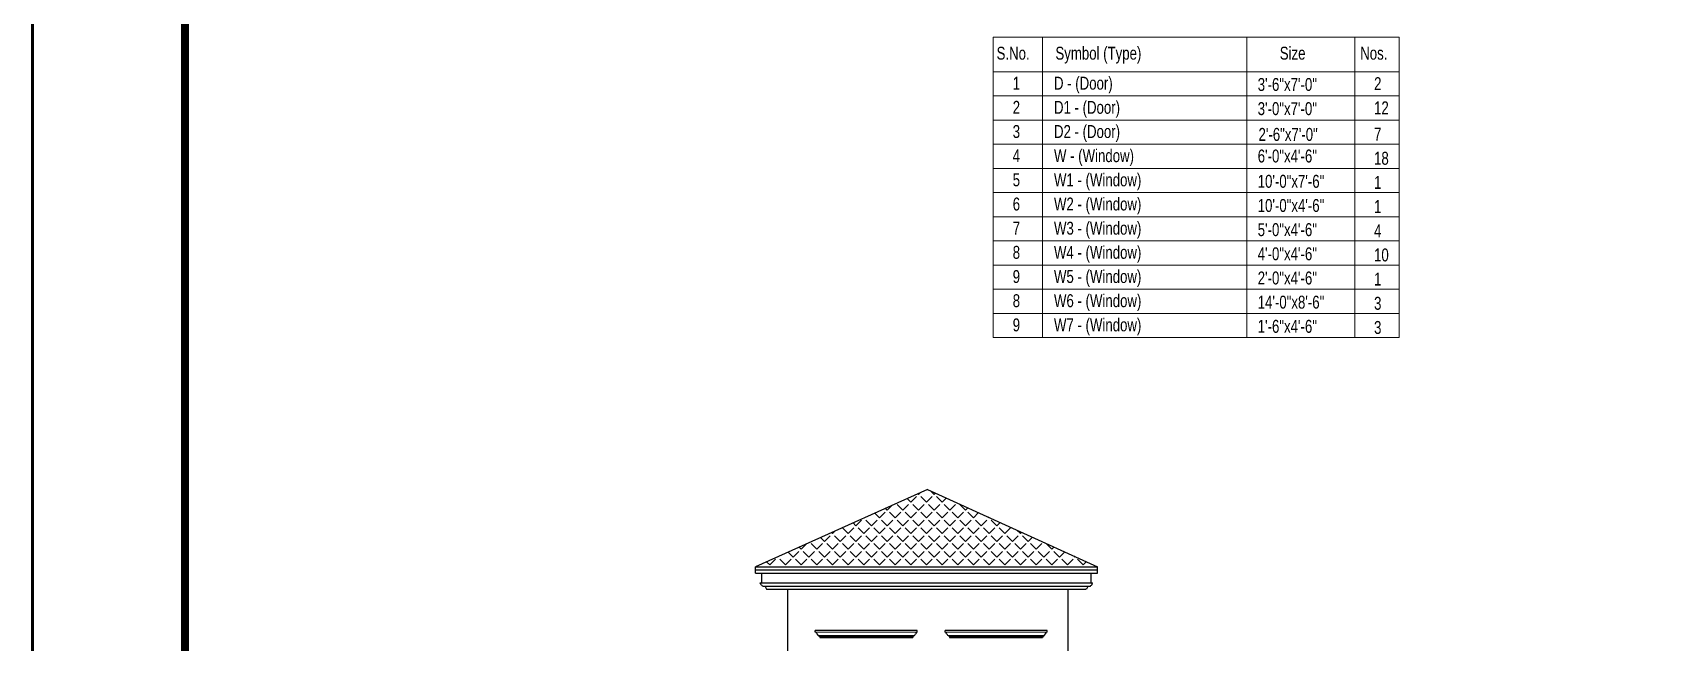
# Model space of a CAD drawing. Header units: inches. Extents: x 108286 to 1018414, y -1240248 to 57686.
# Drawn here: x 502502 to 503513, y -616792 to -616413 of the extents above; entities that cross this region are included whole.
import ezdxf

# ---------------------------------------------------------------- set-up
doc = ezdxf.new("R2010")
doc.units = ezdxf.units.IN
doc.header["$MEASUREMENT"] = 0
for name, color, linetype, lineweight in [('CORNICE', 150, 'Continuous', 20), ('ELEVATION', 31, 'Continuous', 25), ('SHEETS', 7, 'Continuous', 60), ('TEXT', 231, 'Continuous', 20)]:
    doc.layers.add(name, color=color, linetype=linetype, lineweight=lineweight)
doc.layers.add('exwall', color=1, linetype='Continuous')
doc.styles.add('7 INCH', font='swisscl.ttf', dxfattribs={"height": 7})

msp = doc.modelspace()

# ---------------------------------------------------------------- hatches: boundary and pattern name
at = {"layer": 'exwall', "ltscale": 15}
h = msp.add_hatch(dxfattribs=at)
h.set_pattern_fill('ANGLE', color=46, scale=25, angle=45, style=0)
h.set_pattern_definition([(45, (-5300.342, -7348.0795), (-4.86135912, 4.86135912), [5, -1.875]), (135, (-5300.342, -7348.0795), (-4.86135912, -4.86135912), [5, -1.875])])
h.paths.add_polyline_path([(503057.6, -616696.9), (502950.8, -616744.9), (503153.5, -616744.9), (503163, -616744.9)])

# ---------------------------------------------------------------- linework, layer by layer
at = {"layer": 'CORNICE'}
for p, q in [((503051.2, -616785.5), (502987.9, -616785.5)), ((503048.9, -616787.6), (502990.2, -616787.6)), ((503048.9, -616788.1), (502990.2, -616788.1)), ((503131.7, -616785.5), (503068.5, -616785.5)), ((503129.4, -616787.6), (503070.7, -616787.6)), ((503129.4, -616788.1), (503070.7, -616788.1))]:
    msp.add_line(p, q, dxfattribs=at)
at = {"layer": 'ELEVATION', "linetype": 'Continuous'}
for p, q in [((503051.2, -616784.5), (502987.9, -616784.5)), ((502987.9, -616785.5), (502987.9, -616784.5)), ((502987.9, -616785.5), (502987.9, -616784.5)), ((503051.2, -616785.5), (503051.2, -616784.5)), ((503051.2, -616785.5), (503051.2, -616784.5)), ((503131.7, -616784.5), (503068.5, -616784.5)), ((503068.5, -616785.5), (503068.5, -616784.5)), ((503068.5, -616785.5), (503068.5, -616784.5)), ((503131.7, -616785.5), (503131.7, -616784.5)), ((503131.7, -616785.5), (503131.7, -616784.5)), ((502990.2, -616787.6), (502990.2, -616788.1)), ((502990.7, -616788.1), (502990.2, -616788.1)), ((502990.7, -616788.1), (502990.7, -616788.8)), ((502990.7, -616788.8), (503048.4, -616788.8)), ((503047.7, -616788.8), (503048.4, -616788.8)), ((503048.4, -616788.1), (503048.9, -616788.1)), ((503048.4, -616788.1), (503048.4, -616788.8)), ((503048.9, -616787.6), (503048.9, -616788.1)), ((503070.7, -616787.6), (503070.7, -616788.1)), ((503071.2, -616788.1), (503070.7, -616788.1)), ((503071.2, -616788.1), (503071.2, -616788.8)), ((503071.2, -616788.8), (503128.9, -616788.8)), ((503128.2, -616788.8), (503128.9, -616788.8)), ((503128.9, -616788.1), (503129.4, -616788.1)), ((503128.9, -616788.1), (503128.9, -616788.8)), ((503129.4, -616787.6), (503129.4, -616788.1))]:
    msp.add_line(p, q, dxfattribs=at)
for centre, start, end in [((502987.7, -616786.8), 11.637, 78.363), ((502990.2, -616786.3), 191.637, 270), ((503048.9, -616786.3), 270, 348.363), ((503051.4, -616786.8), 101.637, 168.363), ((503068.2, -616786.8), 11.637, 78.363), ((503070.7, -616786.3), 191.637, 270), ((503129.4, -616786.3), 270, 348.363), ((503131.9, -616786.8), 101.637, 168.363)]:
    msp.add_arc(centre, 1.29, start, end, dxfattribs=at)
at = {"layer": 'exwall', "color": 7, "ltscale": 15}
for p, q in [((503057.6, -616696.9), (502950.8, -616744.9)), ((503057.6, -616696.9), (503163, -616744.9)), ((502950.8, -616744.9), (503153.5, -616744.9)), ((502950.8, -616748.9), (502950.8, -616744.9)), ((502950.8, -616746.9), (503163, -616746.9)), ((502950.8, -616748.9), (503163, -616748.9)), ((502954.8, -616754.9), (502954.8, -616748.9)), ((503092, -616744.9), (503163, -616744.9)), ((503092, -616746.9), (503163, -616746.9)), ((503092, -616748.9), (503163, -616748.9)), ((503159, -616754.9), (503159, -616748.9)), ((503163, -616748.9), (503163, -616744.9)), ((502953.8, -616754.9), (503160, -616754.9)), ((502953.8, -616754.9), (503160, -616754.9)), ((502955.2, -616756.9), (503158.6, -616756.9)), ((502958, -616758.9), (503146.3, -616758.9)), ((502958, -616758.9), (503155.8, -616758.9)), ((502970.7, -616758.9), (502970.7, -616878.9)), ((503092, -616754.9), (503160, -616754.9)), ((503092, -616756.9), (503158.6, -616756.9)), ((503144.5, -616758.9), (503144.5, -616842.9))]:
    msp.add_line(p, q, dxfattribs=at)
at = {"layer": 'exwall', "color": 3, "ltscale": 15}
msp.add_line((502970.7, -616758.9), (503144.5, -616758.9), dxfattribs=at)
at = {"layer": 'exwall', "color": 7, "ltscale": 15}
for points in [[(502955.2, -616756.9), (502954.8, -616756.4), (502954.3, -616756.7), (502953.8, -616754.9)], [(502956.8, -616756.9), (502957.1, -616757.9), (502957.5, -616759), (502958.1, -616758.9)], [(503157, -616756.9), (503156.6, -616757.9), (503156.3, -616759), (503155.7, -616758.9)], [(503158.6, -616756.9), (503159, -616756.4), (503159.5, -616756.7), (503160, -616754.9)]]:
    msp.add_open_spline(points, degree=3, dxfattribs=at)
at = {"layer": 'SHEETS'}
for points in [[(502502.3, -615341), (505598.3, -615341), (505598.3, -617441), (502502.3, -617441)], [(502595.3, -615386), (505553.3, -615386), (505553.3, -617396), (502595.3, -617396)], [(502596.3, -615387), (505552.3, -615387), (505552.3, -617395), (502596.3, -617395)], [(502597.3, -615388), (505551.3, -615388), (505551.3, -617394), (502597.3, -617394)], [(502598.3, -615389), (505550.3, -615389), (505550.3, -617393), (502598.3, -617393)]]:
    msp.add_lwpolyline(points, close=True, dxfattribs=at)
at = {"layer": 'TEXT'}
for p, q in [((503098.2, -616416.3), (503350.2, -616416.3)), ((503098.2, -616416.3), (503098.2, -616602.7)), ((503128.9, -616416.3), (503128.9, -616602.7)), ((503255.7, -616416.3), (503255.7, -616602.7)), ((503322.6, -616416.3), (503322.6, -616602.7)), ((503350.2, -616416.3), (503350.2, -616602.7)), ((503098.2, -616437.7), (503350.2, -616437.7)), ((503098.2, -616452.7), (503350.2, -616452.7)), ((503098.2, -616467.7), (503350.2, -616467.7)), ((503098.2, -616482.7), (503350.2, -616482.7)), ((503098.2, -616497.7), (503350.2, -616497.7)), ((503098.2, -616512.7), (503350.2, -616512.7)), ((503098.2, -616527.7), (503350.2, -616527.7)), ((503098.2, -616542.7), (503350.2, -616542.7)), ((503098.2, -616557.7), (503350.2, -616557.7)), ((503098.2, -616572.7), (503350.2, -616572.7)), ((503098.2, -616587.7), (503350.2, -616587.7)), ((503098.2, -616602.7), (503350.2, -616602.7))]:
    msp.add_line(p, q, dxfattribs=at)

# ---------------------------------------------------------------- texts
at = {"layer": 'TEXT', "style": '7 INCH'}
for s, p in [('S.No.', (503100.4, -616430.2)), ('Symbol (Type)', (503136.9, -616430.2)), ('Size', (503276.1, -616430.2)), ('Nos.', (503326, -616430.2)), ('1', (503110.4, -616448.8)), ('D - (Door)', (503136, -616448.8)), ('2', (503334.6, -616449.1)), ('3\'-6"x7\'-0"', (503262.4, -616449.6)), ('2', (503110.4, -616463.8)), ('D1 - (Door)', (503136, -616463.8)), ('3\'-0"x7\'-0"', (503262.4, -616464.6)), ('12', (503334.6, -616464.1)), ('3', (503110.4, -616478.8)), ('D2 - (Door)', (503136, -616478.8)), ('2\'-6"x7\'-0"', (503262.9, -616480.6)), ('7', (503334.6, -616480.4)), ('4', (503110.4, -616493.8)), ('W - (Window)', (503136, -616493.8)), ('6\'-0"x4\'-6"', (503262.4, -616494)), ('18', (503334.6, -616495.4)), ('5', (503110.4, -616508.8)), ('W1 - (Window)', (503136, -616508.8)), ('10\'-0"x7\'-6"', (503262.4, -616509.7)), ('1', (503334.6, -616510.4)), ('6', (503110.4, -616523.8)), ('W2 - (Window)', (503136, -616523.8)), ('10\'-0"x4\'-6"', (503262.4, -616524.7)), ('1', (503334.6, -616525.4)), ('7', (503110.4, -616538.8)), ('W3 - (Window)', (503136, -616538.8)), ('5\'-0"x4\'-6"', (503262.4, -616539.7)), ('4', (503334.6, -616540.4)), ('8', (503110.4, -616553.8)), ('W4 - (Window)', (503136, -616553.8)), ('4\'-0"x4\'-6"', (503262.4, -616554.7)), ('10', (503334.6, -616555.4)), ('9', (503110.4, -616568.8)), ('W5 - (Window)', (503136, -616568.8)), ('2\'-0"x4\'-6"', (503262.4, -616569.7)), ('1', (503334.6, -616570.4)), ('8', (503110.4, -616583.8)), ('W6 - (Window)', (503136, -616583.8)), ('14\'-0"x8\'-6"', (503262.4, -616584.7)), ('3', (503334.6, -616585.4)), ('9', (503110.4, -616598.8)), ('W7 - (Window)', (503136, -616598.8)), ('1\'-6"x4\'-6"', (503262.4, -616599.7)), ('3', (503334.6, -616600.4))]:
    msp.add_text(s, height=8, dxfattribs=at).set_placement(p)

doc.saveas('drawing.dxf')
